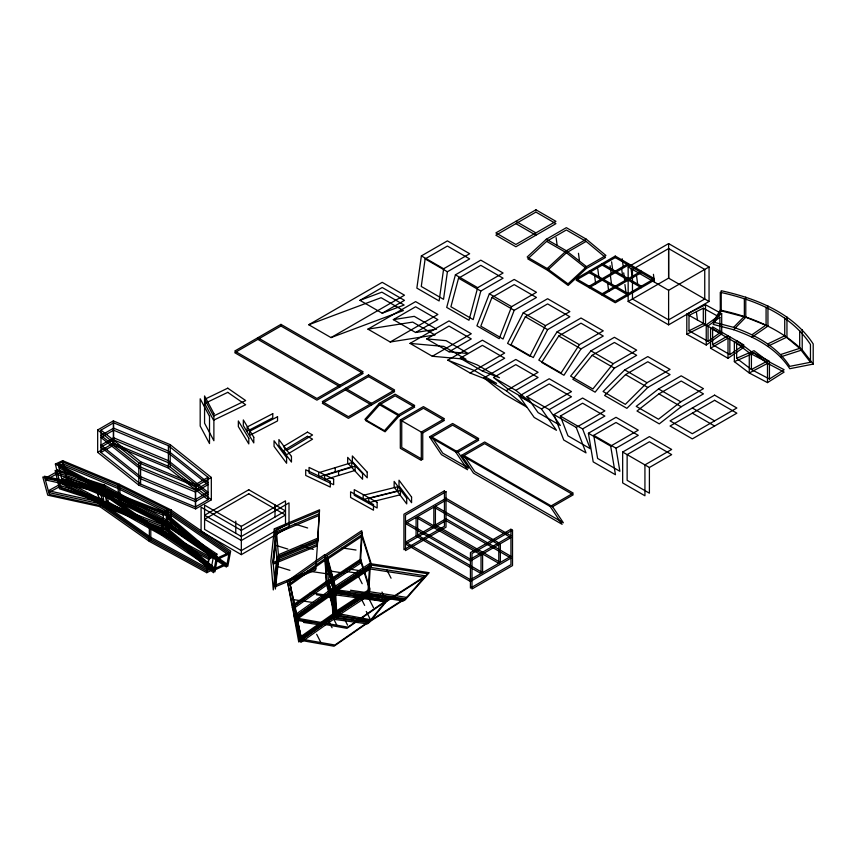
<?xml version="1.0" encoding="UTF-8"?>
<svg xmlns="http://www.w3.org/2000/svg" width="856" height="856" viewBox="0 0 856 856"><rect width="100%" height="100%" fill="white"/><g stroke="black" fill="none" stroke-linecap="round" stroke-linejoin="round"><path stroke-width="1.28" d="M149.34 541.377L149.351 525.445L97.402 488.99L42.8 477.006L47.743 495.185L99.799 506.57L149.34 541.377L206.778 572.696L214.246 568.844L161.645 533.556M150.795 540.543L150.806 524.61L100.355 489.204L104.753 486.871L161.945 518.907L213.914 553.864L211.239 568.63L206.638 571.005L150.795 540.543L102.752 506.795L100.355 489.204M235.764 533.267L235.764 521.144M275.011 517.024L275.011 504.901M422.736 432.911L422.736 459.597L401.732 447.474L401.732 420.788L423.41 408.269L444.414 420.403L422.736 432.911L400.308 419.964L400.308 448.298L421.302 460.421L421.302 432.087L444.414 418.745L423.41 406.621L400.308 419.964M628.154 301.483L628.154 266.944L668.611 243.586L709.057 266.944L709.057 301.483L668.611 324.841L628.154 301.483L668.611 278.136L709.057 301.483M668.611 324.841L668.611 290.302L709.057 266.944M668.611 243.586L668.611 278.136L668.611 248.572L632.466 269.437L632.466 299.001L668.611 319.866L704.745 299.001L704.745 269.437L668.611 248.572M734.352 361.649L734.352 341.501L749.268 352.843L767.49 362.452L767.49 382.6L749.268 372.991L734.352 361.649L754.008 353.036L767.565 363.351L784.128 372.082L767.49 382.6M736.652 358.279L736.652 340.485L751.408 351.72L769.437 361.221L769.437 379.015L751.408 369.514L736.652 358.279L754.008 350.682L767.565 360.997L784.128 369.717L769.437 379.015M744.356 298.551L744.356 316.346L733.613 327.345L713.155 322.038L720.281 310.097L720.281 292.303C754.489 299.782 790.537 314.002 810.461 344.487L810.461 362.27L789.756 366.357C777.013 346.477 755.367 334.867 733.613 327.345M745.779 297.096L745.779 317.244L733.613 329.71L713.155 324.392L721.223 310.867L721.223 290.719C756.115 298.348 792.881 312.847 813.2 343.941L813.2 364.089L789.756 368.711C777.013 348.831 755.367 337.221 733.613 329.71M766.077 307.218L766.077 325.013L752.06 334.707M810.461 362.27L799.686 348.36L784.727 335.798L784.727 318.004M211.239 568.63L161.602 535.203L161.945 518.907M168.011 509.834L117.679 484.881L62.756 462.005L58.262 464.08L62.648 482.752L108.99 507.308L163.047 528.387L167.423 526.472L168.011 509.834L163.4 511.867L163.047 534.369L106.743 502.761M166.481 514.082L217.574 557.267L214.931 571.872L166.128 530.581L166.481 514.082L171.093 511.888L229.29 551.938L226.444 567.057L170.505 528.505L171.093 511.888M170.387 526.526L120.867 501.98L66.822 479.456L59.749 482.709L107.471 507.983L163.143 529.693L170.387 526.526L170.975 509.887L119.177 484.196L62.659 460.656L55.373 464.038L60.99 487.984L106.829 502.836L99.799 506.57L97.402 488.979L104.603 485.149L163.389 518.073L216.91 554.089L213.54 572.718L163.132 530.067L170.387 526.633L227.824 566.212L230.671 551.093L170.975 510.016L163.485 513.568L216.183 558.101M367.866 594.235L369.696 563.537L429.177 572.685L405.113 599.96L367.866 594.235L333.979 616.534L332.62 587.933L369.696 563.537M368.54 595.615L370.37 564.928L427.561 573.713L403.497 600.998L368.54 595.615L336.14 616.941L334.771 588.34L370.37 564.928M274.391 528.805L270.849 561.194L273.289 589.945L276.788 557.919L274.391 528.805L319.555 509.812L317.64 542.212L278.714 558.583L275.386 589.078L272.946 560.327L276.317 529.468L319.459 511.332M421.377 255.901L416.861 288.108L439.128 300.959L443.643 268.763L469.666 253.729L447.399 240.878L421.377 255.901L443.643 268.763M425.132 258.908L421.27 286.46L443.536 299.311L447.399 271.759L469.666 258.908L447.399 246.047L425.132 258.908L447.399 271.759M206.638 571.005L209.089 556.368L213.914 553.864M206.778 572.696L209.217 558.058L216.91 554.089M455.403 274.83L446.714 307.411L468.981 320.262L477.669 287.68L503.071 273.011L480.805 260.16L455.403 274.83L477.669 287.68M458.538 278.189L450.919 306.748L473.186 319.598L480.805 291.04L503.071 278.189L480.805 265.328L458.538 278.189L480.805 291.04M489.354 293.79L476.92 325.815L499.187 338.676L511.61 306.651L536.466 292.303L514.199 279.441L489.354 293.79L511.61 306.651M491.933 297.471L480.805 326.168L503.071 339.019L514.199 310.321L536.466 297.471L514.199 284.62L491.933 297.471L514.199 310.321M523.241 312.793L507.587 343.374L529.853 356.224L545.507 325.644L569.871 311.584L547.605 298.723L523.241 312.793L545.507 325.644M525.338 316.752L511.021 344.711L533.288 357.573L547.605 329.614L569.871 316.752L547.605 303.901L525.338 316.752L547.605 329.614M557.106 331.807L538.798 360.109L561.065 372.97L579.373 344.658L603.266 330.865L580.999 318.015L557.106 331.807L579.373 344.658M558.733 336.034L541.677 362.409L563.943 375.27L580.999 348.895L603.266 336.034L580.999 323.183L558.733 336.034L580.999 348.895M590.929 350.842L570.61 376.126L592.876 388.977L613.196 363.693L636.671 350.147L614.405 337.296L590.929 350.842L613.196 363.693M592.138 355.315L572.846 379.304L595.113 392.166L614.405 368.176L636.671 355.315L614.405 342.464L592.138 355.315L614.405 368.176M379.272 403.326L364.913 419.365L384.472 430.654L398.832 414.614L414.689 405.466L395.119 394.177L379.272 403.326L398.832 414.614M379.593 404.792L365.512 420.51L385.082 431.799L399.153 416.08L414.689 407.114L395.119 395.825L379.593 404.792L399.153 416.08M624.741 369.888L603.073 391.502L625.34 404.353L647.008 382.739L670.066 369.428L647.799 356.578L624.741 369.888L647.008 382.739M625.533 374.607L604.614 395.472L626.881 408.333L647.799 387.458L670.066 374.607L647.799 361.746L625.533 374.607L647.799 387.458M546.331 239.22L527.178 256.993L547.198 268.549L567.999 283.86L586.531 266.655L605.92 255.463L586.36 239.22L566.351 227.664L546.331 239.22L566.351 250.776L586.531 266.655M546.631 241.36L527.767 258.876L547.562 270.303L568.138 285.444L586.392 268.495L605.481 257.474L586.146 241.403L566.351 229.975L546.631 241.36L566.426 252.788L586.392 268.495M547.198 268.549L566.351 250.776L586.36 239.22M547.562 270.303L566.426 252.788L586.146 241.403M658.542 388.945L636.222 406.365L658.489 419.226L680.809 401.796L703.461 388.678L681.194 375.827L658.542 388.945L680.809 401.796M658.938 393.888L637.003 411.008L659.27 423.87L681.205 406.739L703.461 393.888L681.205 381.027L658.938 393.888L681.205 406.739M721.694 313.692L706.243 324.873L706.243 345.022L686.801 334.268L686.801 314.12L705.505 304.736L721.694 313.692L721.694 333.84L706.243 345.022M708.051 341.362L708.051 325.922L719.885 317.362L703.311 308.192L688.994 315.382L688.994 330.812L708.051 341.362L719.885 332.791L719.885 317.362M287.391 581.117L324.959 554.528L326.596 583.332L292.356 607.567L299.9 641.176L287.391 581.117L292.356 607.567M289.521 581.481L325.355 556.111L326.992 584.916L294.475 607.931L301.654 639.924L289.521 581.481L294.475 607.931M290.173 584.958L325.569 559.899L333.615 591.496L297.374 617.08L289.906 583.567L325.483 558.38L333.53 589.987L297.118 615.699M294.09 605.845L326.864 582.636L334.867 614.116L301.269 637.848L293.822 604.454L326.778 581.128L334.792 612.618L301.012 636.468M331.4 589.163L293.918 615.635L298.744 642.011L333.027 617.797L369.257 622.665L389.951 597.028L331.4 589.163L333.027 617.797M331.935 590.661L296.048 616.01L300.873 642.385L333.573 619.295L367.534 623.853L388.228 598.226L331.935 590.661L333.573 619.295M729.858 354.651L743.864 344.947L712.599 326.896L712.599 344.679L729.858 354.651L729.858 336.857M728.007 358.29L743.864 347.301L710.555 328.073L710.555 348.221L728.007 358.29L728.007 338.141L710.555 348.221M752.06 337.061L767.939 326.083L767.939 305.934M324.82 555.212L361.735 530.656L359.937 561.782L326.457 584.049L335.092 615.732L333.54 587.248L324.82 555.212L326.457 584.049M326.949 555.598L362.206 532.154L360.408 563.28L328.597 584.445L336.804 614.597L335.263 586.125L326.949 555.598L328.597 584.445M97.67 429.958L113.356 420.895L170.194 444.649L211.325 477.455L211.325 499.829L195.639 508.892L138.8 485.138L97.67 452.332L97.67 429.958L138.8 462.764L195.639 486.518L211.325 477.455M100.976 430.108L113.623 422.8L168.386 445.687L208.019 477.306L208.019 499.679L195.371 506.987L140.609 484.1L100.976 452.482L100.976 430.108L140.609 461.726L195.371 484.603L208.019 477.306M308.749 324.745L382.215 282.33L404.481 295.192L331.015 337.596L308.749 324.745L381.091 297.706L403.358 310.557L331.015 337.596M359.948 300.36L382.215 287.509L404.481 300.36L382.215 313.21L359.948 300.36L381.872 292.164L404.139 305.025L382.215 313.21M97.67 452.332L113.356 443.269L170.194 467.023L211.325 499.829M100.976 452.482L113.623 445.184L168.386 468.061L208.019 499.679M367.941 329.132L415.609 301.612L437.876 314.473L390.208 341.993L367.941 329.132L412.731 322.102L434.998 334.953L390.208 341.993M393.343 319.641L415.609 306.79L437.876 319.641L415.609 332.502L393.343 319.641L414.272 316.356L436.539 329.207L415.609 332.502M410.035 343.406L449.015 320.904L471.281 333.754L432.301 356.257L410.035 343.406L443.793 346.423L466.049 359.274L432.301 356.257M426.748 338.923L449.015 326.072L471.281 338.923L449.015 351.784L426.748 338.923L446.03 340.645L468.296 353.507L449.015 351.784M447.838 360.141L482.41 340.185L504.676 353.036L470.105 373.002L447.838 360.141L474.32 370.509L496.587 383.37L470.105 373.002M460.143 358.215L482.41 345.353L504.676 358.215L482.41 371.065L460.143 358.215L477.199 364.891L499.465 377.742L482.41 371.065M589.174 286.182L628.293 263.594M589.174 287.691L628.293 265.103M602.217 293.715L641.337 271.127M602.217 295.224L641.337 272.636M483.94 377.87L515.815 359.466L538.082 372.317L506.206 390.721L483.94 377.87L504.43 394.231L526.697 407.082L506.206 390.721M493.548 377.496L515.815 364.635L538.082 377.496L515.815 390.347L493.548 377.496L507.854 388.924L530.121 401.785L515.815 390.347M241.328 526.365L285.508 500.856L285.508 525.103L241.328 550.611L204.584 529.393L204.584 505.147L241.328 526.365L241.328 554.645L201.085 531.415L201.085 507.169L241.328 530.399L289.007 502.879L289.007 527.114L241.328 554.645M429.519 436.828L452.621 423.485L478.718 438.561L455.617 451.893L429.519 436.828L441.482 454.664L467.579 469.73L455.617 451.893M431.948 437.074L452.621 425.143L478.718 440.209L458.046 452.139L431.948 437.074L442.723 453.134L468.82 468.2L458.046 452.139M519.185 396.082L549.21 378.748L571.476 391.609L541.452 408.943L519.185 396.082L534.197 417.439L556.464 430.29L541.452 408.943M526.943 396.777L549.21 383.916L571.476 396.777L549.21 409.628L526.943 396.777L538.082 412.613L560.338 425.475L549.21 409.628M461.555 455.328L484.656 441.985L573.253 493.131L550.151 506.474L461.555 455.328L473.518 473.154L562.114 524.311L550.151 506.474M463.984 455.574L484.656 443.633L573.253 494.789L552.58 506.72L463.984 455.574L474.759 471.635L563.355 522.781L552.58 506.72M553.95 414.582L582.604 398.029L604.871 410.891L576.216 427.433L553.95 414.582L563.751 440.016L586.018 452.878L576.216 427.433M560.338 416.059L582.604 403.208L604.871 416.059L582.604 428.91L560.338 416.059L567.956 435.822L590.223 448.683L582.604 428.91M712.599 344.679L728.007 335.787M588.404 433.254L616.01 417.311L638.276 430.172L610.67 446.104L588.404 433.254L593.197 461.876L615.464 474.727L610.67 446.104M593.743 435.34L616.01 422.49L638.276 435.34L616.01 448.202L593.743 435.34L597.606 458.431L619.872 471.281L616.01 448.202M622.665 452.043L649.404 436.603L671.671 449.454L644.932 464.894L644.932 495.774L622.665 482.923L622.665 452.043L649.404 467.483L671.671 454.622L649.404 441.771L627.138 454.622L627.138 480.334L649.404 493.195L649.404 467.483M97.37 487.845L101.768 485.513L103.983 503.2L99.767 505.436L49.295 494.404L44.352 476.225L97.37 487.845L99.767 505.436M97.402 488.979L104.603 485.149L107.471 507.983M102.752 506.795L106.968 504.559L161.602 535.203M99.799 506.57L106.829 502.836M767.565 360.997L751.408 369.514L751.408 351.72M767.565 363.351L749.268 372.991L749.268 352.843M208.843 557.845L213.647 555.362L161.912 520.555L104.978 488.658L100.601 490.991L150.806 526.226M211.518 567.132L206.885 569.529L150.795 538.927L102.506 505.019M688.994 330.812L703.311 323.622L721.694 333.84M686.801 334.268L705.505 324.884L705.505 304.736M767.896 343.866L784.727 335.798M767.896 346.231L786.953 337.082L786.953 316.934M166.128 530.581L170.505 528.505M62.648 482.752L66.907 480.794L119.359 502.654L167.423 526.472M170.975 509.887L163.496 513.183L105.277 490.488L55.373 464.038M319.213 515.398L276.638 533.299L273.267 564.104L317.105 545.957L319.309 513.771L276.509 531.769L273.139 562.595L317.202 544.352M317.79 539.772L278.532 556.282L275.193 586.809L315.704 570.032L317.886 538.146L278.403 554.752L275.065 585.29L315.789 568.427M276.788 557.919L317.747 540.692M780.608 354.545L799.686 348.36L799.686 330.566M780.608 356.899L802.211 349.901L813.2 364.089M344.026 571.177L358.386 573.295M307.7 570.973L329.507 574.183M350.468 590.244L364.817 592.363M310.3 592.791L324.659 594.899M316.431 594.76L330.78 596.867M293.512 599.639L315.318 602.849M297.417 620.461L311.766 622.569M303.548 622.43L317.897 624.538M342.09 547.894L356.032 550.034M346.434 568.63L360.376 570.77M330.673 571.08L344.615 573.22M331.507 592.138L345.45 594.278M720.281 310.097C750.252 316.463 779.827 328.426 802.211 349.901L802.211 329.753M721.223 310.867L745.779 317.244L767.939 326.083M294.881 524.043L307.646 527.991M300.499 545.465L313.275 549.413M275.054 545.111L287.819 549.06M277.13 566.372L289.906 570.321M103.983 503.2L59.438 488.765L55.116 470.351L101.768 485.513M56.667 469.57L104.603 485.149M58.262 464.08L106.786 489.803L163.4 511.867M150.806 524.61L209.089 556.368M149.351 525.445L209.217 558.058M686.801 314.12L708.051 325.922M628.154 266.944L668.611 290.302M602.217 263.594L641.337 286.182M602.217 265.103L641.337 287.691M515.9 221.34L535.92 232.896M515.9 223.651L535.92 235.207M589.174 271.127L628.293 293.715M589.174 272.636L628.293 295.224M692.333 408.002L714.6 420.852M692.333 413.17L714.6 426.021M257.838 337.713L340.025 385.168M345.417 388.282L371.515 403.347M257.838 339.361L340.025 386.816M345.417 389.929L371.515 404.995M386.837 569.903L391.064 578.196M381.99 592.052L386.216 600.345M380.578 595.027L384.815 603.32M357.958 575.414L362.184 583.706M369.289 599.414L373.516 607.707M360.408 597.092L364.635 605.385M366.272 611.441L370.498 619.733M343.363 616.866L347.59 625.169M329.817 596.076L334.043 604.368M332.631 616.919L336.857 625.212M327.827 619.423L332.064 627.716M316.666 634.264L320.893 642.556M62.659 460.656L66.822 479.456M62.756 462.005L66.907 480.794M696.431 312.205L697.458 320.016M653.428 274.327L654.455 282.127M636.607 276.242L637.634 284.042M631.043 268.677L632.07 276.477M622.184 258.737L623.211 266.537M623.703 272.914L624.73 280.715M624.923 284.556L625.95 292.356M621.499 267.511L622.515 275.322M611.612 261.808L612.639 269.619M610.093 265.713L611.109 273.524M610.467 276.21L611.494 284.01M607.717 283.646L608.734 291.457M597.788 268.88L598.815 276.691M594.674 276.124L595.701 283.925M578.463 253.301L579.491 261.112M556.122 237.658L557.149 245.469M106.786 489.803L108.99 507.308M104.753 486.871L106.968 504.559M119.177 484.196L120.867 501.98M117.679 484.881L119.359 502.654M276.317 529.468L278.714 558.583M703.311 308.192L703.311 323.622M482.602 553.982L482.602 572.664L417.664 535.171L417.664 516.489L498.781 563.323L498.781 544.641L433.842 507.148L433.842 525.83M338.569 471.292L338.569 475.476M335.231 467.654L335.231 471.838M195.639 486.518L195.639 508.892M195.371 484.603L195.371 506.987M170.194 444.649L170.194 467.023M168.386 445.687L168.386 468.061M140.609 461.726L140.609 484.1M138.8 462.764L138.8 485.138M113.623 422.8L113.623 445.184M113.356 420.895L113.356 443.269M332.064 592.919L296.422 618.096L347.814 627.148L386.591 600.249L332.064 592.919M332.149 594.428L296.679 619.477L346.958 628.336L385.5 601.597L332.149 594.428M333.359 615.528L300.231 638.918L334.889 645.017L370.263 620.482L333.359 615.528M333.444 617.037L300.488 640.309L334.033 646.216L369.171 621.831L333.444 617.037M362.067 534.604L327.078 557.877L335.381 588.372L371.504 564.692L362.067 534.604M361.97 536.252L327.163 559.396L335.466 589.87L371.408 566.308L361.97 536.252M360.644 559.182L328.372 580.646L336.601 610.852L369.995 588.971L360.644 559.182M360.547 560.819L328.458 582.166L336.686 612.35L369.888 590.587L360.547 560.819M370.22 567.346L334.878 590.597L387.126 600.516L425.657 575.874L370.22 567.346M370.124 568.962L334.953 592.106L386.088 601.811L424.394 577.308L370.124 568.962M368.776 591.582L335.959 613.174L371.472 619.915L406.664 597.402L368.776 591.582M368.679 593.197L336.034 614.683L370.434 621.21L405.402 598.847L368.679 593.197M307.422 432.13L283.497 446.458L286.546 450.556L312.558 434.987L307.422 432.13M307.422 436.314L283.497 450.641L286.546 454.739L312.558 439.171L307.422 436.314M280.95 324.37L234.737 351.056L316.913 398.5L363.137 371.825L280.95 324.37M280.95 326.018L234.737 352.704L316.913 400.148L363.137 373.473L280.95 326.018M113.623 428.15L100.976 435.458L140.609 467.066L195.371 489.953L208.019 482.656L168.386 451.037L113.623 428.15M113.623 430.215L100.976 437.512L140.609 469.131L195.371 492.018L208.019 484.71L168.386 453.102L113.623 430.215M113.623 437.769L100.976 445.077L140.609 476.685L195.371 499.572L208.019 492.275L168.386 460.656L113.623 437.769M113.623 439.834L100.976 447.132L140.609 478.75L195.371 501.637L208.019 494.329L168.386 462.721L113.623 439.834M535.92 209.784L495.881 232.896L515.9 244.452L555.929 221.34L535.92 209.784M535.92 212.095L495.881 235.207L515.9 246.763L555.929 223.651L535.92 212.095M368.529 374.939L322.316 401.625L348.413 416.69L394.627 390.004L368.529 374.939M368.529 376.587L322.316 403.272L348.413 418.338L394.627 391.652L368.529 376.587M615.261 256.072L576.142 278.66L615.261 301.237L654.38 278.66L615.261 256.072M615.261 257.581L576.142 280.158L615.261 302.746L654.38 280.158L615.261 257.581M248.764 489.75L204.584 515.259L241.328 536.477L285.508 510.968L248.764 489.75M248.764 493.784L204.584 519.292L241.328 540.51L285.508 515.002L248.764 493.784M444.446 490.82L403.925 514.221L403.925 549.68L444.446 526.29L444.446 490.82M446.008 491.729L405.487 515.13L405.487 550.59L446.008 527.189L446.008 491.729M446.008 498.31L405.487 521.711L470.425 559.203L510.946 535.803L446.008 498.31M446.008 500.118L405.487 523.519L470.425 561.012L510.946 537.611L446.008 500.118M446.008 518.8L405.487 542.201L470.425 579.694L510.946 556.293L446.008 518.8M446.008 520.609L405.487 544.009L470.425 581.502L510.946 558.101L446.008 520.609M714.6 395.14L670.066 420.852L692.333 433.714L736.866 408.002L714.6 395.14M714.6 400.319L670.066 426.021L692.333 438.882L736.866 413.17L714.6 400.319M510.946 529.222L470.425 552.612L470.425 588.083L510.946 564.682L510.946 529.222M512.519 530.121L471.998 553.522L471.998 588.982L512.519 565.591L512.519 530.121M55.929 472.33L45.357 478.172L97.616 489.632L101.992 487.31L55.929 472.33M56.325 474.181L45.807 480.002L97.852 491.419L102.217 489.097L56.325 474.181M58.7 485.085L48.418 490.745L99.285 501.873L103.533 499.615L58.7 485.085M59.107 486.936L48.856 492.575L99.521 503.66L103.758 501.413L59.107 486.936M105.202 490.456L100.837 492.778L150.806 527.842L208.596 559.321L213.379 556.849L161.88 522.203L105.202 490.456M106.519 500.974L102.26 503.232L150.795 537.311L207.131 568.042L211.785 565.645L161.677 531.908L106.519 500.974M272.764 413.683L247.149 426.994L247.149 431.178L272.764 417.867L272.764 413.683M277.537 416.744L249.695 431.221L249.695 435.394L277.537 420.927L277.537 416.744M227.76 388.175L204.659 399.313L213.551 416.037L245.661 400.565L227.76 388.175M227.76 392.358L204.659 403.497L213.551 420.221L245.661 404.749L227.76 392.358M171.04 513.568L166.449 515.751L216.718 558.24L228.338 552.997L171.04 513.568M170.975 515.259L166.406 517.431L216.461 559.728L228.028 554.506L170.975 515.259M170.622 525.135L166.203 527.243L214.942 568.48L226.177 563.43L170.622 525.135M170.569 526.825L166.16 528.912L214.685 569.968L225.866 564.939L170.569 526.825M63.173 463.909L58.711 465.985L107.011 491.59L163.368 513.547L167.947 511.524L117.85 486.69L63.173 463.909M63.601 465.814L59.16 467.879L107.235 493.366L163.336 515.226L167.894 513.215L118.01 488.487L63.601 465.814M66.062 476.974L61.76 478.953L108.541 503.745L163.121 525.028L167.541 523.091L119.016 499.037L66.062 476.974M66.49 478.889L62.199 480.858L108.766 505.522L163.089 526.707L167.476 524.782L119.187 500.846L66.49 478.889M351.784 462.593L318.678 472.715L318.678 476.899L351.784 466.777L351.784 462.593M355.122 466.231L324.659 475.54L324.659 479.724L355.122 470.415L355.122 466.231M397.612 486.775L363.212 495.335L363.212 499.519L397.612 490.959L397.612 486.775M400.437 490.563L368.776 498.427L368.776 502.611L400.437 494.747L400.437 490.563M333.647 479.06L309.059 467.44L309.059 473.079L333.647 484.699L333.647 479.06M330.298 481.414L305.71 469.794L305.71 475.444L330.298 487.064L330.298 481.414M377.143 502.354L354.256 489.632L354.256 495.271L377.143 507.993L377.143 502.354M373.484 504.548L350.585 491.825L350.585 497.464L373.484 510.187L373.484 504.548M500.343 543.731L435.404 506.249L435.404 524.921L500.343 562.413L500.343 543.731M481.029 554.881L416.091 517.399L416.091 536.07L481.029 573.563L481.029 554.881M367.224 472.18L352.351 455.959L352.351 461.609L367.224 477.819L367.224 472.18M362.559 473.603L347.686 457.393L347.686 463.032L362.559 479.242L362.559 473.603M411.575 497.047L399.003 480.205L399.003 485.844L411.575 502.686L411.575 497.047M406.718 498.256L394.156 481.404L394.156 487.053L406.718 503.895L406.718 498.256M291.457 456.419L278.917 439.567L278.917 445.206L291.457 462.069L291.457 456.419M286.6 457.628L274.059 440.765L274.059 446.415L286.6 463.267L286.6 457.628M253.783 437.266L243.329 419.943L243.329 425.582L253.783 442.905L253.783 437.266M248.796 438.272L238.343 420.949L238.343 426.588L248.796 443.911L248.796 438.272M213.882 413.491L204.563 395.954L204.563 423.185L213.882 440.722L213.882 413.491M209.517 416.326L200.186 398.789L200.186 426.021L209.517 443.558L209.517 416.326"/></g></svg>
